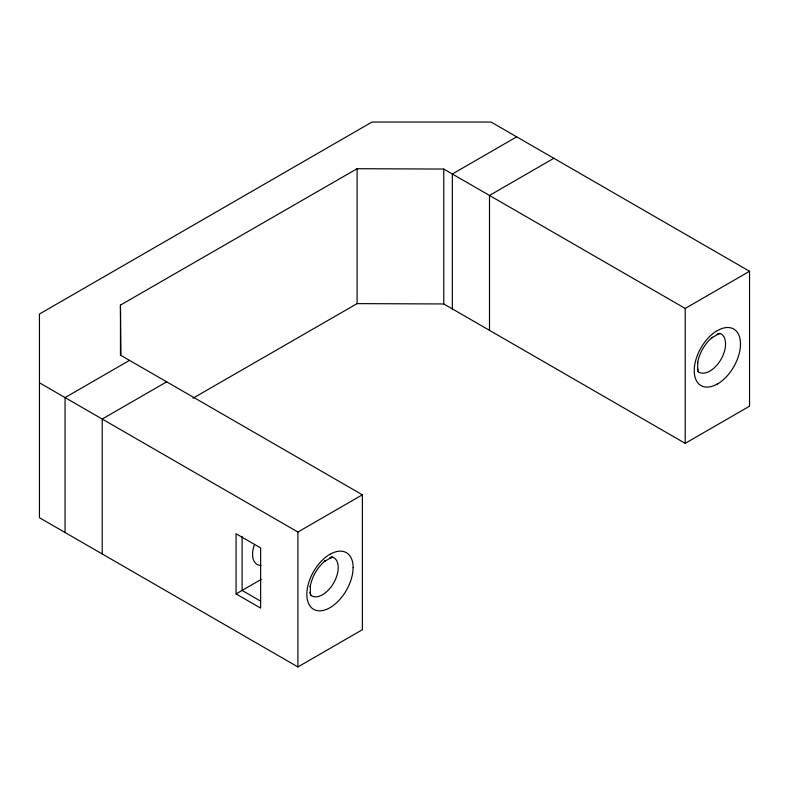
<?xml version="1.0" encoding="UTF-8"?>
<svg xmlns="http://www.w3.org/2000/svg" width="789" height="789" viewBox="0 0 789 789"><rect width="100%" height="100%" fill="white"/><g stroke="black" fill="none" stroke-linecap="round" stroke-linejoin="round"><path stroke-width="1.18" d="M120.451 355.385L120.451 305.106L357.092 168.718L443.773 169.053L685.197 308.44L749.55 271.278L749.55 406.187L685.197 443.339L443.773 303.952L357.092 303.627L192.93 398.238M129.514 360.376L65.053 397.597L65.053 532.506M516.696 136.842L452.344 174.004L452.344 308.903M166.676 381.827L102.215 419.048L102.215 553.957M553.858 158.293L489.496 195.455L489.496 330.354M39.45 382.813L297.907 532.033L362.368 494.811L362.368 629.721L297.907 666.942L39.45 517.722L39.45 314.032L371.954 122.058L491.093 122.058L749.55 271.278M236.069 593.92L260.646 608.112L260.646 547.921L236.069 533.739L236.069 593.92L261.248 579.382M720.199 333.688L717.152 334.437L718.532 333.925L711.717 337.879L712.447 337.219C704.636 343.817 699.241 353.206 697.496 363.275L697.693 362.299L697.713 370.149L697.476 368.7L698.433 371.797M332.85 557.33L329.802 558.07L331.183 557.557L324.368 561.512L325.098 560.861C317.286 567.449 311.892 576.838 310.146 586.908L310.343 585.931L310.363 593.792L310.126 592.332L311.083 595.429M362.368 494.811L120.944 355.435L120.451 305.106M260.538 601.08L242.105 590.438L242.105 536.392M685.197 308.44L685.197 443.339M443.773 169.053L443.773 303.952M357.092 168.718L357.092 303.627M297.907 532.033L297.907 666.942M719.785 333.303A22.112 12.772 -60 0 1 720.978 359.399A22.112 12.772 -60 0 1 697.782 371.402M717.369 330.66A32.714 18.887 -60 0 1 740.506 343.984A32.714 18.887 -60 0 1 717.428 384.056M717.369 383.957A32.714 18.887 -60 0 1 694.231 370.633A32.714 18.887 -60 0 1 717.309 330.571M331.133 556.59A22.112 12.772 -60 0 1 334.191 582.035A22.112 12.772 -60 0 1 310.432 595.034M330.019 554.302A32.714 18.887 -60 0 1 353.156 567.587M353.097 567.626A32.714 18.887 -60 0 1 329.989 607.678A32.714 18.887 -60 0 1 306.832 594.383A32.714 18.887 -60 0 1 329.91 554.302M261.001 565.427A22.112 12.772 -60 0 1 254.295 544.972"/></g></svg>
